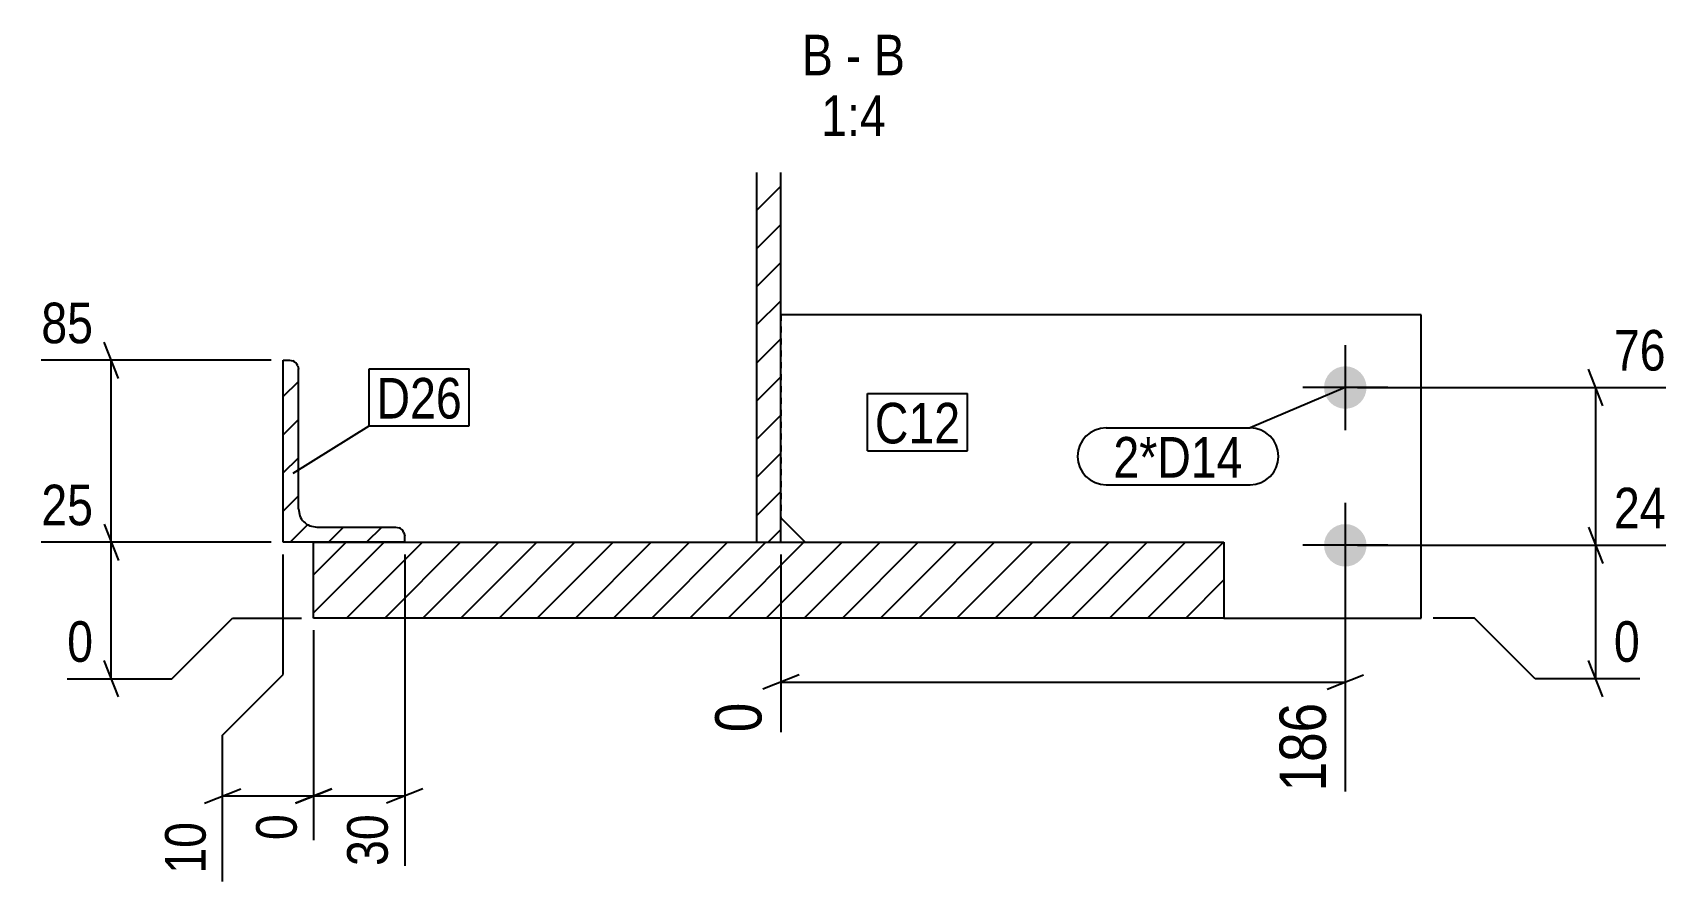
# Model space of a CAD drawing. Header units: millimetres. Extents: x 16 to 66872, y 16 to 3079.
# Drawn here: x 11703 to 12244, y 16 to 296 of the extents above; entities that cross this region are included whole.
import ezdxf

# ---------------------------------------------------------------- set-up
doc = ezdxf.new("R2010")
doc.units = ezdxf.units.MM
doc.linetypes.add('DXK_LINE_DOT2', pattern=[3.9198, 1.9599, -1.9599])
for name, color, linetype in [('MÅLSÆTNING', 7, 'Continuous'), ('STÅL', 7, 'Continuous'), ('TEKST', 7, 'Continuous')]:
    doc.layers.add(name, color=color, linetype=linetype)
doc.styles.add('Arial Narrow', font='ARIALN.TTF', dxfattribs={"height": 0.2})

msp = doc.modelspace()

# ---------------------------------------------------------------- hatches: boundary and pattern name
at = {"layer": 'STÅL', "linetype": 'Continuous'}
h = msp.add_hatch(dxfattribs=at)
h.set_pattern_fill('', scale=2.8, style=0, pattern_type=0)
h.set_pattern_definition([(45, (11941.59, 249.708), (-6.2862, 6.2862), [])])
h.paths.add_polyline_path([(11949.59, 249.71), (11941.59, 249.71), (11941.59, 127.79), (11949.59, 127.79)])
h = msp.add_hatch(dxfattribs=at)
h.set_pattern_fill('', scale=2.8, style=0, pattern_type=0)
h.set_pattern_definition([(45, (11825.593, 127.786), (-6.2862, 6.2862), [])])
h.paths.add_polyline_path([(11785.59, 127.79), (11825.59, 127.79), (11825.59, 129.79), (11825.36, 130.93), (11824.71, 131.91), (11823.74, 132.56), (11822.59, 132.79), (11796.59, 132.79), (11794.3, 133.24), (11792.35, 134.54), (11791.05, 136.49), (11790.59, 138.79), (11790.59, 184.79), (11790.36, 185.93), (11789.71, 186.91), (11788.74, 187.56), (11787.59, 187.79), (11785.59, 187.79)])
for points in [[(12135.59, 171.79, -1), (12135.59, 185.79, -1)], [(12135.59, 119.79, -1), (12135.59, 133.79, -1)]]:
    msp.add_hatch(color=96, dxfattribs=at).paths.add_polyline_path(points)
h = msp.add_hatch(dxfattribs=at)
h.set_pattern_fill('', scale=2.8, style=0, pattern_type=0)
h.set_pattern_definition([(45, (12095.59, 102.786), (-6.28618, 6.28618), [])])
h.paths.add_polyline_path([(11795.59, 102.79), (12095.59, 102.79), (12095.59, 127.79), (11795.59, 127.79)])

# ---------------------------------------------------------------- linework, layer by layer
at = {"layer": 'MÅLSÆTNING', "color": 7, "linetype": 'Continuous'}
for p, q in [((11731.3, 181.79), (11726.5, 193.79)), ((11781.59, 187.79), (11705.84, 187.79)), ((11728.9, 127.79), (11728.9, 187.79)), ((12220.52, 172.79), (12215.72, 184.79)), ((12139.59, 178.79), (12241.18, 178.79)), ((12218.12, 126.79), (12218.12, 178.79)), ((11726.5, 133.79), (11731.3, 121.79)), ((12215.72, 132.79), (12220.52, 120.79)), ((12215.72, 132.79), (12220.52, 120.79)), ((11781.59, 127.79), (11705.84, 127.79)), ((11781.59, 127.79), (11705.84, 127.79)), ((11728.9, 82.79), (11728.9, 127.79)), ((12139.59, 126.79), (12241.18, 126.79)), ((12139.59, 126.79), (12241.18, 126.79)), ((12218.12, 82.79), (12218.12, 126.79)), ((11785.59, 84.16), (11785.59, 123.79)), ((11825.59, 123.79), (11825.59, 21.1)), ((11949.59, 123.79), (11949.59, 65.17)), ((12135.59, 122.79), (12135.59, 45.67)), ((11748.9, 82.79), (11768.9, 102.79)), ((11768.9, 102.79), (11791.59, 102.79)), ((12178.12, 102.79), (12164.59, 102.79)), ((12198.12, 82.79), (12178.12, 102.79)), ((11795.59, 98.79), (11795.59, 29.63)), ((11795.59, 98.79), (11795.59, 29.63)), ((11731.3, 76.79), (11726.5, 88.79)), ((12220.52, 76.79), (12215.72, 88.79)), ((11714.37, 82.79), (11748.9, 82.79)), ((11765.59, 64.16), (11785.59, 84.16)), ((11955.59, 84.12), (11943.59, 79.32)), ((11949.59, 81.72), (12135.59, 81.72)), ((12129.59, 79.32), (12141.59, 84.12)), ((12232.65, 82.79), (12198.12, 82.79)), ((11765.59, 16), (11765.59, 64.16)), ((11759.59, 41.76), (11771.59, 46.56)), ((11765.59, 44.16), (11795.59, 44.16)), ((11789.59, 41.76), (11801.59, 46.56)), ((11795.59, 44.16), (11825.59, 44.16)), ((11831.59, 46.56), (11819.59, 41.76))]:
    msp.add_line(p, q, dxfattribs=at)
at = {"layer": 'STÅL', "color": 2, "linetype": 'Continuous'}
for p, q in [((11941.59, 249.71), (11941.59, 127.79)), ((11949.59, 127.79), (11949.59, 249.71)), ((11795.59, 102.79), (11795.59, 127.79)), ((11795.59, 127.79), (12095.59, 127.79)), ((11941.59, 127.79), (11949.59, 127.79)), ((12095.59, 127.79), (12095.59, 102.79)), ((12095.59, 102.79), (11795.59, 102.79))]:
    msp.add_line(p, q, dxfattribs=at)
at = {"layer": 'STÅL', "color": 4, "linetype": 'Continuous'}
for p, q in [((12160.59, 202.79), (11949.59, 202.79)), ((12160.59, 102.79), (12160.59, 202.79)), ((11785.59, 127.79), (11785.59, 187.79)), ((11785.59, 187.79), (11787.59, 187.79)), ((11787.59, 187.79), (11788.74, 187.56)), ((11790.36, 185.93), (11790.59, 184.79)), ((11790.59, 138.79), (11790.59, 184.79)), ((11790.59, 138.79), (11791.05, 136.49)), ((11949.59, 135.79), (11957.59, 127.79)), ((11794.3, 133.24), (11796.59, 132.79)), ((11796.59, 132.79), (11822.59, 132.79)), ((11822.59, 132.79), (11823.74, 132.56)), ((11825.36, 130.93), (11825.59, 129.79)), ((11825.59, 127.79), (11785.59, 127.79)), ((11825.59, 127.79), (11825.59, 129.79)), ((12095.59, 102.79), (12160.59, 102.79))]:
    msp.add_line(p, q, dxfattribs=at)
at = {"layer": 'STÅL', "color": 30, "linetype": 'DXK_LINE_DOT2'}
for p, q in [((11949.59, 202.79), (11949.59, 135.79)), ((11957.59, 127.79), (12095.59, 127.79)), ((12095.59, 127.79), (12095.59, 102.79))]:
    msp.add_line(p, q, dxfattribs=at)
at = {"layer": 'STÅL', "color": 96, "linetype": 'Continuous'}
for p, q in [((12135.59, 192.79), (12135.59, 164.79)), ((12149.59, 178.79), (12121.59, 178.79)), ((12135.59, 140.79), (12135.59, 112.79)), ((12149.59, 126.79), (12121.59, 126.79))]:
    msp.add_line(p, q, dxfattribs=at)
at = {"layer": 'STÅL', "color": 4, "linetype": 'Continuous'}
for centre, radius, start, end in [((11787.59, 184.79), 3, 22.5, 67.5), ((11796.59, 138.79), 6, 202.5, 247.5), ((11822.59, 129.79), 3, 22.5, 67.5)]:
    msp.add_arc(centre, radius, start, end, dxfattribs=at)

# ---------------------------------------------------------------- wipeouts: each hides what was drawn before it
at = {"color": 0, "linetype": 'Continuous'}
for points, layer in [([(11762.79, 38.41), (11743.19, 38.41), (11743.19, 15.75), (11762.79, 15.75)], 'MÅLSÆTNING'), ([(11966.76, 281.71), (11966.76, 295.71), (11956.53, 295.71), (11956.53, 281.71)], 'TEKST'), ([(11976.06, 281.71), (11976.06, 295.71), (11970.96, 295.71), (11970.96, 281.71)], 'TEKST'), ([(11990.49, 281.71), (11990.49, 295.71), (11980.26, 295.71), (11980.26, 281.71)], 'TEKST'), ([(11984.17, 261.71), (11984.17, 275.71), (11962.85, 275.71), (11962.85, 261.71)], 'TEKST')]:
    msp.add_wipeout(points, dxfattribs=at).dxf.layer = layer
at = {"color": 0}
for points in [[(12008.7, 160.37), (12008.7, 174.37), (11980.56, 174.37), (11980.56, 160.37)], [(12101.8, 149.11), (12101.8, 163.11), (12059.17, 163.11), (12059.17, 149.11)]]:
    msp.add_wipeout(points, dxfattribs=at).dxf.layer = 'TEKST'

# ---------------------------------------------------------------- next in the draw order: texts
at = {"layer": 'MÅLSÆTNING', "color": 3, "linetype": 'Continuous', "style": 'Arial Narrow'}
msp.add_text('10', height=13.362, rotation=90.0002, dxfattribs=at).set_placement((11759.99, 18.55))
at = {"layer": 'TEKST', "color": 3, "linetype": 'Continuous', "style": 'Arial Narrow'}
for s, height, p in [('B', 13.36, (11956.53, 281.71)), ('B', 13.36, (11980.26, 281.71)), ('-', 13.36, (11970.96, 281.71)), ('1:4', 13.362, (11962.85, 261.71))]:
    msp.add_text(s, height=height, dxfattribs=at).set_placement(p)

# ---------------------------------------------------------------- next in the draw order: wipeouts: each hides what was drawn before it
at = {"color": 0, "linetype": 'Continuous'}
for points in [[(11725.7, 190.59), (11725.7, 210.19), (11703.04, 210.19), (11703.04, 190.59)], [(12243.98, 181.59), (12243.98, 201.19), (12221.32, 201.19), (12221.32, 181.59)], [(11725.7, 130.59), (11725.7, 150.19), (11703.04, 150.19), (11703.04, 130.59)], [(12243.98, 129.59), (12243.98, 149.19), (12221.32, 149.19), (12221.32, 129.59)], [(11725.7, 85.59), (11725.7, 105.19), (11711.57, 105.19), (11711.57, 85.59)], [(12235.45, 85.59), (12235.45, 105.19), (12221.32, 105.19), (12221.32, 85.59)], [(11946.39, 78.12), (11923.99, 78.12), (11923.99, 61.97), (11946.39, 61.97)], [(12132.39, 78.12), (12109.99, 78.12), (12109.99, 42.47), (12132.39, 42.47)], [(11822.79, 40.96), (11803.19, 40.96), (11803.19, 18.3), (11822.79, 18.3)]]:
    msp.add_wipeout(points, dxfattribs=at).dxf.layer = 'MÅLSÆTNING'
at = {"color": 0}
for points in [[(11844.46, 168.58), (11844.46, 182.58), (11816.32, 182.58), (11816.32, 168.58)], [(12008.7, 160.37), (12008.7, 174.37), (11980.56, 174.37), (11980.56, 160.37)], [(12101.8, 149.11), (12101.8, 163.11), (12059.17, 163.11), (12059.17, 149.11)]]:
    msp.add_wipeout(points, dxfattribs=at).dxf.layer = 'TEKST'

# ---------------------------------------------------------------- next in the draw order: linework, layer by layer
at = {"layer": 'MÅLSÆTNING', "color": 7, "linetype": 'Continuous'}
for p, q in [((11726.5, 133.79), (11731.3, 121.79)), ((11801.59, 46.56), (11789.59, 41.76))]:
    msp.add_line(p, q, dxfattribs=at)
at = {"layer": 'TEKST', "color": 7, "linetype": 'Continuous'}
for p, q in [((12135.59, 178.79), (12104.2, 165.51)), ((11978.16, 176.77), (12011.1, 176.77)), ((11978.16, 157.97), (11978.16, 176.77)), ((12011.1, 157.97), (12011.1, 176.77)), ((12056.77, 165.51), (12104.2, 165.51)), ((11978.16, 157.97), (12011.1, 157.97)), ((12056.77, 146.71), (12104.2, 146.71))]:
    msp.add_line(p, q, dxfattribs=at)
for centre, start, end in [((12056.77, 156.11), 90, 270), ((12104.2, 156.11), 270, 90)]:
    msp.add_arc(centre, 9.4, start, end, dxfattribs=at)

# ---------------------------------------------------------------- next in the draw order: texts
at = {"layer": 'MÅLSÆTNING', "color": 3, "linetype": 'Continuous', "style": 'Arial Narrow'}
for s, height, p in [('85', 13.362, (11705.84, 193.39)), ('76', 13.362, (12224.12, 184.39)), ('25', 13.362, (11705.84, 133.39)), ('24', 13.362, (12224.12, 132.39)), ('0', 13.36, (11714.37, 88.39)), ('0', 13.36, (12224.12, 88.39))]:
    msp.add_text(s, height=height, dxfattribs=at).set_placement(p)
for s, height, p in [('0', 15.27, (11943.19, 65.17)), ('186', 15.271, (12129.19, 45.67)), ('30', 13.362, (11819.99, 21.1))]:
    msp.add_text(s, height=height, rotation=90.0002, dxfattribs=at).set_placement(p)
at = {"layer": 'TEKST', "color": 3, "style": 'Arial Narrow'}
for s, p in [('C12', (11980.56, 160.37)), ('2*D14', (12059.17, 149.11))]:
    msp.add_text(s, height=13.362, dxfattribs=at).set_placement(p)

# ---------------------------------------------------------------- next in the draw order: wipeouts: each hides what was drawn before it
at = {"color": 0}
msp.add_wipeout([(11844.46, 168.58), (11844.46, 182.58), (11816.32, 182.58), (11816.32, 168.58)], dxfattribs=at).dxf.layer = 'TEKST'

# ---------------------------------------------------------------- next in the draw order: linework, layer by layer
at = {"layer": 'TEKST', "color": 7, "linetype": 'Continuous'}
for p, q in [((11813.92, 184.98), (11846.86, 184.98)), ((11813.92, 166.18), (11813.92, 184.98)), ((11846.86, 166.18), (11846.86, 184.98)), ((11788.84, 150.59), (11813.92, 166.18)), ((11813.92, 166.18), (11846.86, 166.18))]:
    msp.add_line(p, q, dxfattribs=at)

# ---------------------------------------------------------------- next in the draw order: texts
at = {"layer": 'TEKST', "color": 3, "style": 'Arial Narrow'}
msp.add_text('D26', height=13.362, dxfattribs=at).set_placement((11816.32, 168.58))

# ---------------------------------------------------------------- next in the draw order: wipeouts: each hides what was drawn before it
at = {"color": 0, "linetype": 'Continuous'}
msp.add_wipeout([(11792.79, 40.96), (11773.19, 40.96), (11773.19, 26.83), (11792.79, 26.83)], dxfattribs=at).dxf.layer = 'MÅLSÆTNING'

# ---------------------------------------------------------------- next in the draw order: texts
at = {"layer": 'MÅLSÆTNING', "color": 3, "linetype": 'Continuous', "style": 'Arial Narrow'}
msp.add_text('0', height=13.36, rotation=90.0002, dxfattribs=at).set_placement((11789.99, 29.63))

doc.saveas('drawing.dxf')
